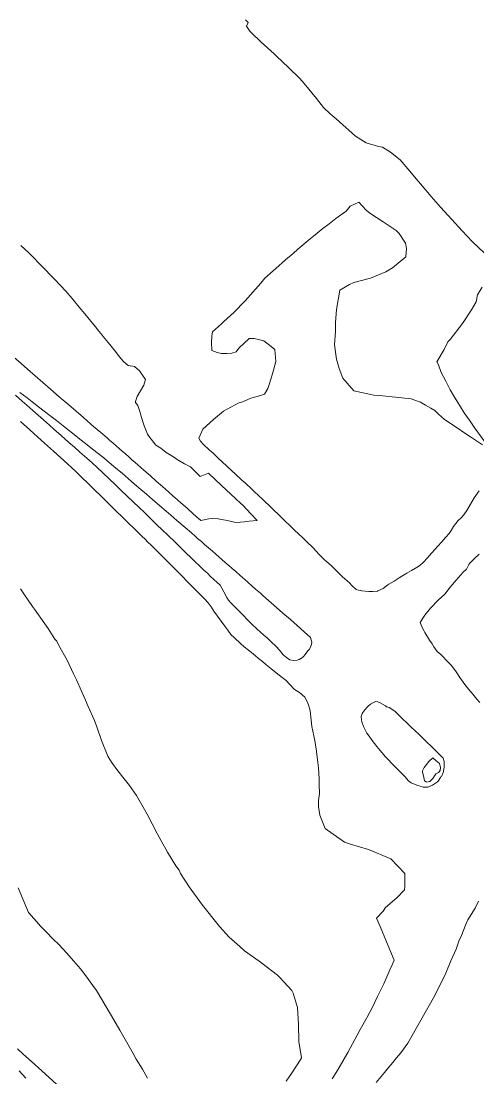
# Model space of a CAD drawing. Header units: inches. Extents: x 11351264 to 11356330, y 6702313 to 6706468.
# Drawn here: x 11355051 to 11355344, y 6703069 to 6703746 of the extents above; entities that cross this region are included whole.
import ezdxf

# ---------------------------------------------------------------- set-up
doc = ezdxf.new("R2010")
doc.units = ezdxf.units.IN
doc.header["$MEASUREMENT"] = 0
doc.layers.add('Shumate_Contours_clip1', color=7, linetype='Continuous', lineweight=0)

msp = doc.modelspace()

# ---------------------------------------------------------------- linework, layer by layer
at = {"layer": 'Shumate_Contours_clip1'}
for points, elevation in [([(11355194.75, 6703746.53), (11355196.34, 6703744.81), (11355195.41, 6703742.42), (11355197.47, 6703739.31), (11355199.78, 6703736.88), (11355203.24, 6703733.8), (11355204.97, 6703732.07), (11355206.76, 6703730.47), (11355213.02, 6703724.69), (11355214.62, 6703723.27), (11355222.31, 6703716.09), (11355229.61, 6703708.93), (11355232.23, 6703705.78), (11355240.17, 6703696.17), (11355244.59, 6703690.43), (11355249.04, 6703686.47), (11355252.72, 6703683.2), (11355257.15, 6703679.24), (11355260.84, 6703675.96), (11355265.26, 6703672.02), (11355272.14, 6703667.76), (11355280.02, 6703665.48), (11355282.44, 6703665.08), (11355287.58, 6703661.85), (11355293.81, 6703656.85), (11355300.02, 6703649.6), (11355304.1, 6703644.76), (11355306.89, 6703641.45), (11355313.69, 6703633.5), (11355319.73, 6703626.61), (11355326.95, 6703618.62), (11355333.48, 6703611.49), (11355339.93, 6703604.58), (11355347.66, 6703597.45)], 1368), ([(11355346.67, 6703474.41), (11355339.55, 6703479.14), (11355334.65, 6703482.37), (11355330.92, 6703484.85), (11355322.29, 6703490.59), (11355318.42, 6703494.14), (11355315.94, 6703496.41), (11355313.5, 6703497.97), (11355310.03, 6703499.92), (11355306.92, 6703501.67), (11355304.35, 6703502.65), (11355300.91, 6703503.91), (11355290.83, 6703504.97), (11355282.4, 6703505.9), (11355276.98, 6703506.23), (11355264.19, 6703508.9), (11355257.15, 6703517.11), (11355254.67, 6703523.3), (11355253.12, 6703529.36), (11355251.79, 6703538.52), (11355252.3, 6703547.09), (11355252.34, 6703552.83), (11355252.99, 6703561.11), (11355254, 6703567.19), (11355255.25, 6703573.46), (11355261.29, 6703577.09), (11355264.08, 6703578.42), (11355274.74, 6703581.16), (11355284.65, 6703585.26), (11355288.82, 6703587.79), (11355297.5, 6703594.85), (11355297.98, 6703600.07), (11355297.2, 6703603.54), (11355293.19, 6703609.7), (11355291.16, 6703611.61), (11355282.89, 6703617.17), (11355274.32, 6703622.69), (11355272.03, 6703624.63), (11355267.4, 6703629.83), (11355261.87, 6703627.24), (11355259.18, 6703624.04), (11355252.58, 6703619.39), (11355248.31, 6703615.92), (11355244.26, 6703612.96), (11355238.27, 6703607.95), (11355236.17, 6703606.37), (11355228.27, 6703599.66), (11355225.16, 6703597), (11355220.43, 6703592.9), (11355214.04, 6703587.37), (11355207.11, 6703581.2), (11355204.43, 6703577.98), (11355194.41, 6703566.6), (11355187.24, 6703559.24), (11355180.79, 6703553.42), (11355179.32, 6703551.93), (11355173.5, 6703546.68), (11355173.05, 6703544.02), (11355172.9, 6703539.91), (11355173.1, 6703534.85), (11355176.6, 6703533.51), (11355179.3, 6703532.97), (11355182.69, 6703532.91), (11355186.02, 6703533.14), (11355188.76, 6703533.9), (11355190.51, 6703536.24), (11355196.98, 6703542.59), (11355200.16, 6703542.58), (11355203.02, 6703541.94), (11355206.41, 6703540.99), (11355211.09, 6703537.43), (11355213.51, 6703535.49), (11355214.2, 6703527.84), (11355212.1, 6703519.85), (11355209.81, 6703512.98), (11355209.09, 6703510.53), (11355206.85, 6703506.77), (11355203.65, 6703505.9), (11355198.06, 6703504.39), (11355193.49, 6703502.27), (11355189.93, 6703501.02), (11355180.67, 6703495.87), (11355174.27, 6703490.67), (11355167.3, 6703484.39), (11355164.84, 6703478.64), (11355165.78, 6703476.71), (11355167.79, 6703474.67), (11355171.5, 6703471.22), (11355173.87, 6703469.04), (11355177.06, 6703466.08), (11355179.95, 6703463.41), (11355182.61, 6703460.93), (11355186.03, 6703457.77), (11355188.16, 6703455.79), (11355192.37, 6703451.89), (11355194.63, 6703449.8), (11355198.49, 6703446.19), (11355200.24, 6703444.56), (11355205.83, 6703439.32), (11355211.38, 6703434.09), (11355217.28, 6703428.24), (11355220.32, 6703425.38), (11355223.12, 6703422.73), (11355225.99, 6703420.02), (11355228.85, 6703417.32), (11355231.29, 6703415.02), (11355234.04, 6703412.41), (11355237.83, 6703408.59), (11355240.06, 6703406.25), (11355242.01, 6703404.19), (11355243.91, 6703402.31), (11355245.62, 6703400.64), (11355248.02, 6703398.46), (11355249.74, 6703396.92), (11355252.6, 6703394.13), (11355256.7, 6703390.07), (11355258.33, 6703388.57), (11355261.28, 6703385.96), (11355262.79, 6703384.24), (11355265.63, 6703381.81), (11355267.17, 6703381.35), (11355269.23, 6703381.02), (11355271.35, 6703380.64), (11355273.69, 6703380.43), (11355276.28, 6703380.43), (11355279.19, 6703380.76), (11355279.24, 6703380.77), (11355279.47, 6703380.85), (11355282.89, 6703382.52), (11355285.9, 6703384.75), (11355286.51, 6703385.19), (11355286.53, 6703385.2), (11355286.55, 6703385.22), (11355289.9, 6703387.21), (11355293.29, 6703389.23), (11355294.95, 6703390.29), (11355298.09, 6703392.17), (11355301.05, 6703393.87), (11355305.2, 6703396.21), (11355306.9, 6703397.52), (11355308.42, 6703398.81), (11355311.46, 6703402.28), (11355313.82, 6703404.96), (11355316.2, 6703407.62), (11355317.82, 6703409.32), (11355320.54, 6703412.4), (11355322.88, 6703415.06), (11355325.23, 6703417.72), (11355326.45, 6703419.46), (11355328.01, 6703422.11), (11355331.05, 6703426.06), (11355332.87, 6703427.71), (11355334.59, 6703429.49), (11355336.64, 6703432.43), (11355338.9, 6703436.33), (11355341.17, 6703440.38), (11355344.55, 6703444.86)], 1368), ([(11355050.73, 6703602), (11355053.23, 6703599.75), (11355055.79, 6703597.45), (11355057.87, 6703595.29), (11355063.27, 6703589.76), (11355065.17, 6703587.8), (11355070.78, 6703581.99), (11355072.41, 6703580.3), (11355079.6, 6703572.8), (11355083.57, 6703568.17), (11355088.11, 6703562.62), (11355091.62, 6703558.34), (11355095.58, 6703553.53), (11355098.54, 6703549.92), (11355100.71, 6703547.27), (11355102.13, 6703545.54), (11355103.52, 6703543.85), (11355106.71, 6703539.96), (11355111.43, 6703534.22), (11355113.03, 6703531.93), (11355114.71, 6703529.62), (11355116.7, 6703527.57), (11355119.52, 6703525.12), (11355123.55, 6703524.5), (11355126.85, 6703521.89), (11355130.59, 6703516.32), (11355129.59, 6703512.58), (11355127.34, 6703509.03), (11355125.3, 6703505.45), (11355124.15, 6703502.11), (11355124.13, 6703501.5), (11355125.67, 6703499.59), (11355126.87, 6703495.75), (11355128.05, 6703491.98), (11355129.83, 6703486.58), (11355131.79, 6703481.29), (11355133.39, 6703479.08), (11355135.03, 6703477.06), (11355137.14, 6703474.29), (11355140.35, 6703472.23), (11355143.95, 6703469.47), (11355149.21, 6703466.21), (11355150.82, 6703464.93), (11355155.51, 6703462.2), (11355159.34, 6703460.37), (11355162.33, 6703457.26), (11355165.61, 6703454.17), (11355170.91, 6703456.19), (11355179.28, 6703448.41), (11355185.19, 6703442.92), (11355191.68, 6703436.89), (11355192.9, 6703435.72), (11355198.21, 6703430.18), (11355202.19, 6703426.03), (11355197.02, 6703425.46), (11355194.1, 6703425.04), (11355188.45, 6703424.66), (11355182.84, 6703425.95), (11355177.15, 6703426.99), (11355173.76, 6703427.2), (11355171.2, 6703427.1), (11355165.97, 6703426.06), (11355165.15, 6703426.78), (11355165.09, 6703426.82), (11355161.19, 6703430.28), (11355157.24, 6703433.78), (11355153.28, 6703437.28), (11355149.33, 6703440.77), (11355148.65, 6703441.37), (11355145.38, 6703444.25), (11355141.43, 6703447.74), (11355137.48, 6703451.23), (11355133.53, 6703454.71), (11355132.23, 6703455.84), (11355129.59, 6703458.17), (11355125.64, 6703461.64), (11355123.99, 6703463.09), (11355121.69, 6703465.12), (11355119.88, 6703466.71), (11355117.74, 6703468.59), (11355115.83, 6703470.25), (11355113.82, 6703472.03), (11355111.71, 6703473.86), (11355109.88, 6703475.47), (11355107.58, 6703477.45), (11355105.93, 6703478.9), (11355101.99, 6703482.31), (11355099.64, 6703484.24), (11355097.3, 6703486.17), (11355095.66, 6703487.66), (11355090.93, 6703491.82), (11355086.19, 6703495.97), (11355081.45, 6703500.11), (11355075.26, 6703505.21), (11355069.69, 6703510.09), (11355064.8, 6703514.34), (11355059.91, 6703518.6), (11355055.05, 6703522.88), (11355050.9, 6703526.55), (11355046.29, 6703530.63)], 1370), ([(11355346.32, 6703575.32), (11355343.44, 6703570.42), (11355342.51, 6703565.92), (11355339.52, 6703560.77), (11355333.75, 6703552.04), (11355325.96, 6703541.95), (11355324.43, 6703540.27), (11355322.13, 6703535.48), (11355317.4, 6703527.59), (11355318.35, 6703525.68), (11355320, 6703520.78), (11355323.06, 6703515.14), (11355325.87, 6703509.6), (11355328.55, 6703504.85), (11355330.1, 6703502.61), (11355334.91, 6703494.84), (11355339.1, 6703488.97), (11355341.79, 6703485), (11355348.05, 6703476.36)], 1368), ([(11355047.17, 6703506.15), (11355051.53, 6703502.34), (11355054.48, 6703499.77), (11355058.35, 6703496.38), (11355061.79, 6703493.36), (11355065.15, 6703490.42), (11355069.1, 6703486.95), (11355071.94, 6703484.46), (11355076.54, 6703480.35), (11355081.48, 6703476), (11355085.02, 6703472.88), (11355088.55, 6703469.76), (11355092.91, 6703465.91), (11355096.32, 6703462.9), (11355099.72, 6703459.88), (11355103.06, 6703456.73), (11355107.38, 6703452.6), (11355111.09, 6703449.05), (11355114.8, 6703445.49), (11355118.57, 6703441.86), (11355122.94, 6703437.68), (11355126.27, 6703434.48), (11355129.87, 6703431.04), (11355134.09, 6703426.96), (11355137.95, 6703423.26), (11355141.25, 6703420.09), (11355144.97, 6703416.52), (11355149.64, 6703412.01), (11355153.5, 6703408.28), (11355156.34, 6703405.52), (11355160.03, 6703401.92), (11355161.87, 6703400.12), (11355165.79, 6703396.35), (11355167.95, 6703394.22), (11355170.46, 6703391.96), (11355172.09, 6703390.4), (11355174.45, 6703388.26), (11355176.22, 6703386.56), (11355178.44, 6703384.55), (11355179.54, 6703382.53), (11355180.72, 6703380.23), (11355182.72, 6703376.69), (11355183.75, 6703375.04), (11355185.3, 6703373.27), (11355186.71, 6703371.73), (11355188.9, 6703369.54), (11355190.55, 6703367.89), (11355192.68, 6703365.75), (11355196.42, 6703361.91), (11355198.63, 6703359.72), (11355202.12, 6703356.28), (11355204.13, 6703354.57), (11355206.4, 6703352.58), (11355208.93, 6703350.43), (11355211.16, 6703348.31), (11355214.32, 6703345.3), (11355216.48, 6703342.95), (11355218.91, 6703340), (11355221.04, 6703338.19), (11355223.2, 6703336.77), (11355225.38, 6703336.29), (11355227.84, 6703336.54), (11355229.11, 6703337), (11355231.13, 6703338.18), (11355231.86, 6703338.82), (11355232.83, 6703340.1), (11355234.75, 6703342.47), (11355235.64, 6703343.67), (11355236.55, 6703345.47), (11355237.01, 6703346.65), (11355237.18, 6703348.14), (11355236.25, 6703350.98), (11355232.24, 6703354.64), (11355227.76, 6703358.75), (11355223.5, 6703362.48), (11355218.68, 6703366.71), (11355214.58, 6703370.31), (11355209.42, 6703374.83), (11355205.88, 6703377.92), (11355204.22, 6703379.38), (11355201.11, 6703382.09), (11355199.06, 6703383.9), (11355196.21, 6703386.4), (11355194.16, 6703388.2), (11355191.35, 6703390.67), (11355188.41, 6703393.23), (11355186.24, 6703395.13), (11355183.69, 6703397.36), (11355181.66, 6703399.15), (11355179.58, 6703400.97), (11355177.59, 6703402.73), (11355175.47, 6703404.59), (11355173.52, 6703406.3), (11355171.06, 6703408.44), (11355168.47, 6703410.7), (11355166.39, 6703412.5), (11355164.02, 6703414.53), (11355162.49, 6703415.84), (11355160, 6703417.97), (11355155.99, 6703421.41), (11355150.73, 6703425.98), (11355146.84, 6703429.33), (11355143.77, 6703431.95), (11355139.76, 6703435.39), (11355135.09, 6703439.44), (11355131.2, 6703442.78), (11355127.57, 6703445.88), (11355123.56, 6703449.31), (11355119.47, 6703452.85), (11355115.57, 6703456.18), (11355111.68, 6703459.52), (11355107.4, 6703463.19), (11355103.87, 6703466.14), (11355100.28, 6703468.93), (11355096.69, 6703471.73), (11355092.19, 6703475.24), (11355088.51, 6703478.12), (11355084.83, 6703481.01), (11355079.87, 6703484.87), (11355076.7, 6703487.46), (11355073.46, 6703489.94), (11355069.38, 6703493.14), (11355065.7, 6703495.95), (11355062.06, 6703498.8), (11355057.92, 6703501.96), (11355054.73, 6703504.45), (11355050.1, 6703507.98)], 1368), ([(11355050.49, 6703489.41), (11355056.49, 6703484.08), (11355064.01, 6703477.24), (11355071.53, 6703470.41), (11355080.5, 6703462.26), (11355083.33, 6703459.69), (11355085.89, 6703457.37), (11355089.79, 6703453.58), (11355093.68, 6703449.79), (11355098.82, 6703444.77), (11355101.29, 6703442.36), (11355105.17, 6703438.56), (11355106.64, 6703437.11), (11355109.05, 6703434.76), (11355110.59, 6703433.24), (11355112.92, 6703430.96), (11355114.54, 6703429.37), (11355116.68, 6703427.29), (11355118.43, 6703425.57), (11355120.55, 6703423.49), (11355122.38, 6703421.69), (11355124.43, 6703419.68), (11355126.33, 6703417.81), (11355128.31, 6703415.88), (11355130.28, 6703413.93), (11355132.08, 6703412.18), (11355134.18, 6703410.11), (11355135.96, 6703408.37), (11355138.13, 6703406.23), (11355139.84, 6703404.56), (11355142.09, 6703402.34), (11355143.72, 6703400.75), (11355146.04, 6703398.46), (11355147.5, 6703397.02), (11355151.28, 6703393.16), (11355153.07, 6703391.37), (11355158.63, 6703385.72), (11355164.19, 6703380.07), (11355169.61, 6703374.52), (11355169.69, 6703374.44), (11355169.74, 6703374.38), (11355170.78, 6703373.33), (11355172.61, 6703370.58), (11355174.37, 6703367.94), (11355176.68, 6703364.67), (11355179.05, 6703361.46), (11355181.43, 6703358.25), (11355183.34, 6703355.66), (11355185.34, 6703352.99), (11355187.59, 6703350.87), (11355191.44, 6703347.29), (11355193.85, 6703345.13), (11355196.66, 6703342.89), (11355198.48, 6703341.42), (11355201.14, 6703339.29), (11355203.11, 6703337.67), (11355205.58, 6703335.67), (11355207.78, 6703333.85), (11355211.01, 6703331.18), (11355214.36, 6703328.44), (11355218.09, 6703325.47), (11355220.71, 6703323.5), (11355222.97, 6703321.25), (11355226.09, 6703317.77), (11355229.26, 6703315.77), (11355232.76, 6703312.89), (11355234.28, 6703309.96), (11355235.07, 6703307.95), (11355236.1, 6703304.08), (11355237.19, 6703293.98), (11355238.47, 6703288.13), (11355239.25, 6703283.87), (11355240.26, 6703278.09), (11355241.14, 6703270.99), (11355241.53, 6703267.55), (11355242.01, 6703260.57), (11355241.93, 6703256.83), (11355242.21, 6703251.08), (11355241.46, 6703246.73), (11355241.41, 6703242.78), (11355242.37, 6703237.32), (11355245.85, 6703228.67), (11355258.25, 6703219.93), (11355262.06, 6703218.64), (11355273.57, 6703215.21), (11355287.9, 6703209.32), (11355296.82, 6703200), (11355296.86, 6703191.62), (11355296.52, 6703189.55), (11355291.76, 6703184.3), (11355284.33, 6703178.22), (11355282.93, 6703175.9), (11355278.59, 6703171.24), (11355281.05, 6703166.09), (11355285.02, 6703156.07), (11355290.04, 6703144.38), (11355288.78, 6703141.48), (11355287.28, 6703138.22), (11355283.28, 6703129.29), (11355279.38, 6703121.1), (11355277.63, 6703117.47), (11355276.42, 6703115.23), (11355272.64, 6703107.95), (11355268.22, 6703099.99), (11355266.37, 6703096.5), (11355260.24, 6703085.32), (11355254.63, 6703075.67), (11355252.87, 6703072.55), (11355250.19, 6703068.51)], 1370), ([(11355344.4, 6703404.5), (11355341.46, 6703401.54), (11355338.52, 6703398.58), (11355337.87, 6703397.85), (11355337.35, 6703396.85), (11355336.31, 6703394.78), (11355334.3, 6703392.92), (11355329.77, 6703387.84), (11355325.97, 6703383.36), (11355322.43, 6703378.85), (11355318.1, 6703375.02), (11355313.3, 6703369.79), (11355309.68, 6703365.27), (11355308.44, 6703363.36), (11355306.66, 6703360.68), (11355308.21, 6703356.95), (11355309.26, 6703355.17), (11355309.7, 6703354.16), (11355312.7, 6703349.38), (11355314.26, 6703346.94), (11355315.37, 6703345.17), (11355317.63, 6703342.05), (11355319.92, 6703340.06), (11355324.85, 6703334.98), (11355326.67, 6703333.15), (11355329.66, 6703328.99), (11355332.17, 6703325.4), (11355335.31, 6703320.95), (11355337.9, 6703317.81), (11355340.35, 6703314.83), (11355342.95, 6703311.65), (11355344.85, 6703309.48)], 1368), ([(11355050.55, 6703382.29), (11355052.68, 6703378.99), (11355058.24, 6703371), (11355059.49, 6703369.23), (11355066.09, 6703359.9), (11355068.16, 6703356.84), (11355072.42, 6703350), (11355073.67, 6703348.67), (11355075, 6703345.85), (11355080.29, 6703336.54), (11355084.37, 6703327.8), (11355086.35, 6703323.85), (11355089.59, 6703316.66), (11355092.09, 6703310.84), (11355093.75, 6703306.93), (11355097.82, 6703297.82), (11355099.5, 6703293.75), (11355102.41, 6703285.09), (11355106.37, 6703275), (11355108.79, 6703271.29), (11355112.91, 6703265.63), (11355116.87, 6703260.62), (11355120.32, 6703256.25), (11355124.92, 6703249.92), (11355131.64, 6703237.89), (11355138.03, 6703225.53), (11355140.63, 6703220.8), (11355144.76, 6703213.51), (11355150, 6703204.75), (11355152.08, 6703202.08), (11355152.93, 6703200), (11355158.55, 6703191.45), (11355167.09, 6703179.59), (11355168.75, 6703177.5), (11355175.36, 6703169.11), (11355178.13, 6703165.91), (11355184.13, 6703159.13), (11355191.01, 6703153.12), (11355194.15, 6703150.4), (11355203.44, 6703143.75), (11355205.1, 6703142.6), (11355215.28, 6703134.72), (11355216.76, 6703133.24), (11355224.38, 6703125), (11355225.2, 6703123.23), (11355228.12, 6703114.16), (11355228.6, 6703103.22), (11355228.77, 6703092.28), (11355230.61, 6703081.98), (11355230.23, 6703081.27), (11355230.07, 6703081.01), (11355224.28, 6703071.86), (11355220.84, 6703066.84)], 1372), ([(11355049.05, 6703190.72), (11355052.91, 6703181.64), (11355055.53, 6703174.91), (11355060.76, 6703169.16), (11355063.26, 6703166.12), (11355066.68, 6703162.73), (11355071.47, 6703157.95), (11355075, 6703154.56), (11355080.19, 6703148.94), (11355084.37, 6703144.07), (11355088.87, 6703138.87), (11355092.31, 6703134.37), (11355096.92, 6703128.17), (11355099.1, 6703125), (11355105.49, 6703114.64), (11355110.33, 6703106.3), (11355114.11, 6703099.67), (11355120.97, 6703087.61), (11355122.66, 6703084.59), (11355124.7, 6703081.04), (11355128.57, 6703074.57), (11355131.8, 6703068.83)], 1374), ([(11355344.03, 6703182.27), (11355341.89, 6703177.69), (11355337.26, 6703170.19), (11355335.8, 6703166.74), (11355333.05, 6703160.24), (11355331.53, 6703156.59), (11355329.63, 6703151.45), (11355326.31, 6703143.94), (11355323.02, 6703136.07), (11355316.05, 6703121.76), (11355307.14, 6703106.06), (11355298.69, 6703091.22), (11355294.21, 6703085.13), (11355291.49, 6703081.99), (11355289.19, 6703078.95), (11355285.53, 6703074.68), (11355283.88, 6703072.55), (11355278.5, 6703066.16)], 1368), ([(11355076.08, 6703062.69), (11355066.2, 6703071.58), (11355061.92, 6703075.48), (11355059.63, 6703077.56), (11355053.78, 6703082.89), (11355052.27, 6703084.27), (11355048.5, 6703087.63)], 1374), ([(11355049.65, 6703073.53), (11355053.81, 6703068.8)], 1374)]:
    msp.add_lwpolyline(points, dxfattribs=dict(at, elevation=elevation))
for points, elevation in [([(11355268.86, 6703300.42), (11355268.97, 6703298.22), (11355269.19, 6703297.07), (11355270.35, 6703294.16), (11355271.25, 6703292.32), (11355272.44, 6703289.84), (11355273.86, 6703287.92), (11355275.96, 6703285.04), (11355278.97, 6703281.19), (11355280.93, 6703278.66), (11355284.33, 6703274.68), (11355286.68, 6703272.32), (11355288.1, 6703270.84), (11355290.47, 6703268.45), (11355294.27, 6703264.58), (11355296.85, 6703261.94), (11355299.18, 6703259.3), (11355300.86, 6703258.08), (11355302.32, 6703257.38), (11355305.15, 6703256.26), (11355308.05, 6703255.4), (11355308.58, 6703255.27), (11355311.07, 6703255.19), (11355311.56, 6703255.28), (11355314.55, 6703256.46), (11355315.17, 6703256.85), (11355317.75, 6703258.58), (11355318.14, 6703259.08), (11355319.62, 6703261.37), (11355319.86, 6703261.74), (11355320.24, 6703262.12), (11355321.32, 6703264.6), (11355321.5, 6703264.98), (11355321.64, 6703265.54), (11355322.04, 6703268.22), (11355322.06, 6703268.82), (11355322.01, 6703271.68), (11355321.37, 6703273.75), (11355319.34, 6703275.87), (11355317.41, 6703277.76), (11355315.61, 6703279.53), (11355313.7, 6703281.4), (11355310.94, 6703284.11), (11355308.69, 6703286.19), (11355305.92, 6703288.91), (11355303.19, 6703291.57), (11355300.84, 6703293.73), (11355298.11, 6703296.4), (11355295.42, 6703299.03), (11355292.99, 6703301.27), (11355290.35, 6703303.95), (11355286.73, 6703306.23), (11355285.08, 6703306.75), (11355284.49, 6703307.33), (11355281.09, 6703309.26), (11355279.48, 6703309.92), (11355278.1, 6703310), (11355276.72, 6703309.5), (11355274.72, 6703308.35), (11355273.33, 6703307.17), (11355272.59, 6703306.34), (11355271.28, 6703304.78), (11355269.89, 6703303.02), (11355269.39, 6703302.3)], 1368), ([(11355308.04, 6703265.01), (11355309.04, 6703261.32), (11355309.34, 6703259.33), (11355310.55, 6703258.52), (11355310.85, 6703258.49), (11355312.38, 6703258.74), (11355312.75, 6703258.91), (11355314.55, 6703260.46), (11355314.85, 6703260.71), (11355315.82, 6703262.46), (11355315.96, 6703262.68), (11355316.75, 6703263.85), (11355318.36, 6703264.6), (11355318.51, 6703264.82), (11355319.44, 6703265.97), (11355319.71, 6703267.84), (11355319.72, 6703267.94), (11355319.08, 6703270.11), (11355319.05, 6703270.22), (11355319.02, 6703270.28), (11355316.92, 6703272.12), (11355314.83, 6703273.96), (11355312.16, 6703271.63), (11355309.28, 6703267.78), (11355308.16, 6703265.77)], 1366)]:
    msp.add_lwpolyline(points, close=True, dxfattribs=dict(at, elevation=elevation))

doc.saveas('drawing.dxf')
